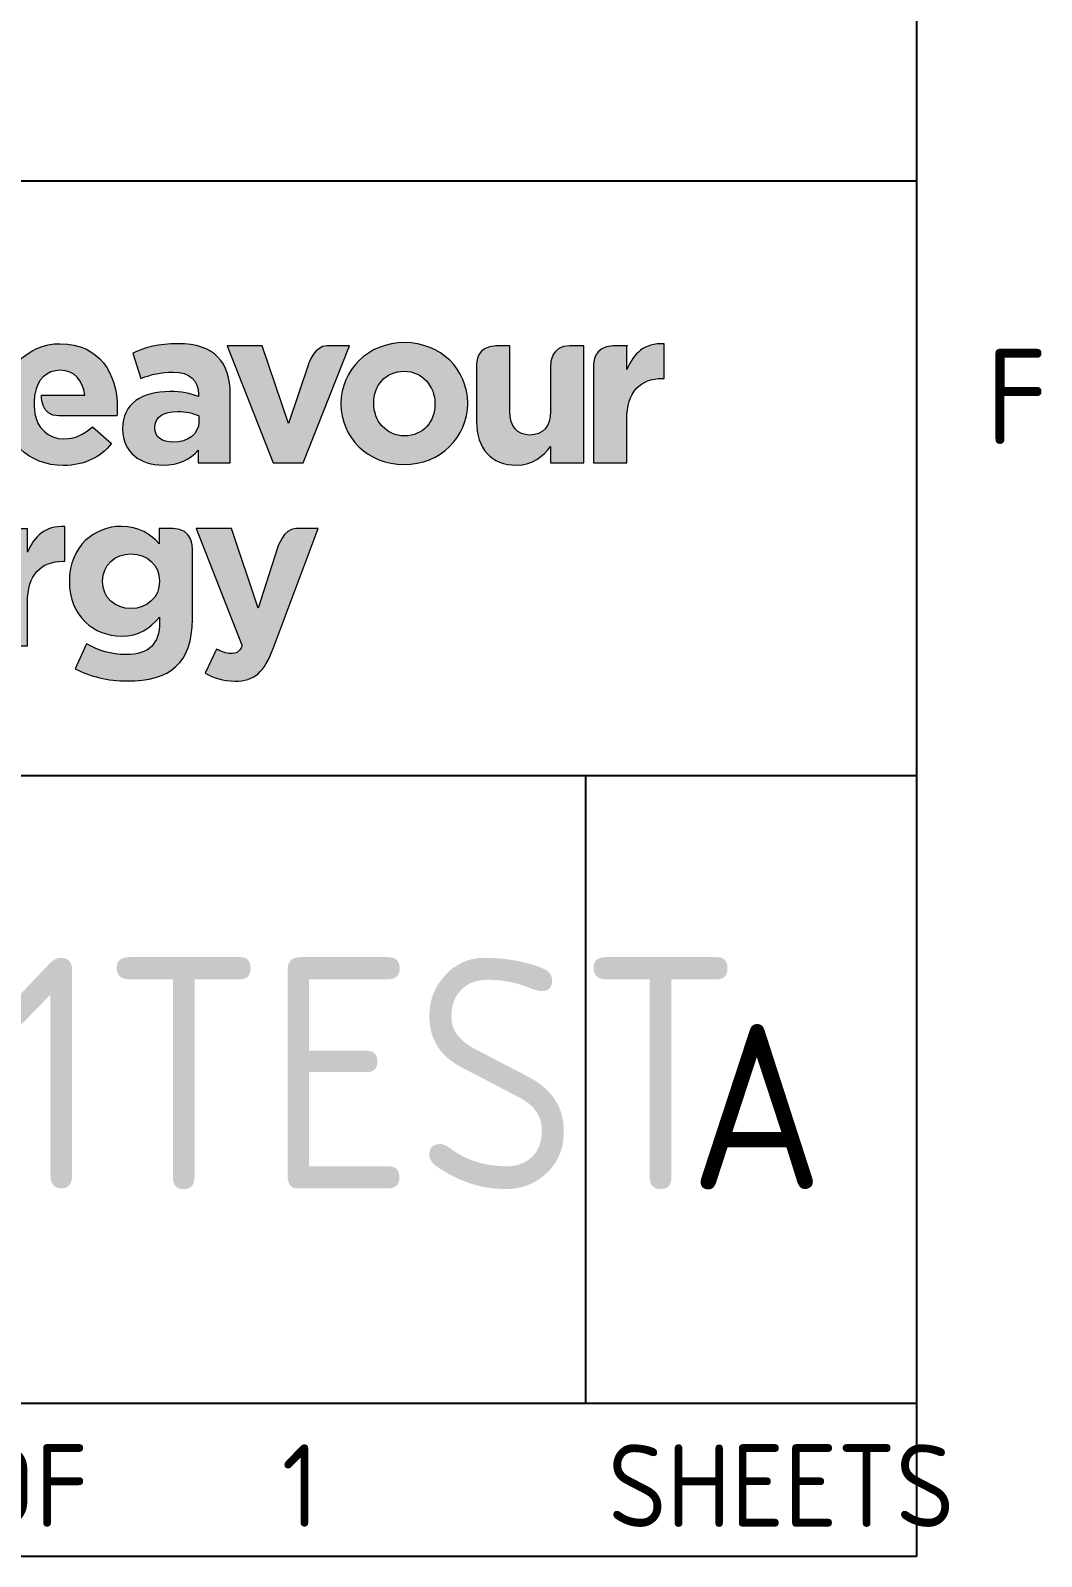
# Paper-space layout 'A3' of a CAD drawing. Header units: metres, sheet in millimetres. Extents: x -21 to 389, y -6 to 284.
# Drawn here: x 365.76 to 387.68, y 1.16 to 34.27 of the extents above; entities that cross this region are included whole.
import ezdxf
from ezdxf.enums import TextEntityAlignment as Align

# ---------------------------------------------------------------- set-up
doc = ezdxf.new("R2010")
doc.units = ezdxf.units.M
doc.layers.get('0').update_dxf_attribs({"color": 6})
doc.layers.add('Notes', color=7, linetype='Continuous')
doc.layers.add('SupportsUG_SP_EXT', color=7, linetype='Continuous')
doc.styles.add('iecISOCP', font='isocp.shx')
doc.styles.get("Standard").update_dxf_attribs({"font": 'arial.ttf'})

# ---------------------------------------------------------------- blocks, each defined once
blk = doc.blocks.new('EE_LOGO')
h = blk.add_hatch(color=7)
edge = h.paths.add_edge_path()
edge.add_spline(control_points=[(8.687, 3.89), (7.702, 3.89), (7.014, 3.094), (7.014, 2.128), (7.014, 2.128), (7.014, 2.116), (7.014, 2.116), (7.014, 1.08), (7.765, 0.367), (8.782, 0.367), (9.394, 0.367), (9.849, 0.606), (10.164, 0.998), (10.164, 0.998), (9.615, 1.484), (9.615, 1.484), (9.35, 1.238), (9.116, 1.144), (8.794, 1.137), (8.33, 1.127), (8.001, 1.494), (7.955, 1.865), (7.915, 2.185), (7.929, 2.29), (7.951, 2.43), (8.017, 2.847), (8.289, 3.12), (8.687, 3.12), (9.091, 3.12), (9.344, 2.829), (9.401, 2.4), (9.401, 2.4), (8.14, 2.4), (8.14, 2.4), (8.14, 2.4), (8.117, 1.8), (8.643, 1.8), (9.169, 1.8), (10.323, 1.8), (10.323, 1.8), (10.329, 1.888), (10.335, 1.945), (10.335, 2.04), (10.335, 2.04), (10.335, 2.052), (10.335, 2.052), (10.335, 3.012), (9.817, 3.89), (8.687, 3.89)], knot_values=[0, 0, 0, 0, 1, 1, 1, 2, 2, 2, 3, 3, 3, 4, 4, 4, 5, 5, 5, 6, 6, 6, 7, 7, 7, 8, 8, 8, 9, 9, 9, 10, 10, 10, 11, 11, 11, 12, 12, 12, 13, 13, 13, 14, 14, 14, 15, 15, 15, 16, 16, 16, 16], degree=3, periodic=0)
h = blk.add_hatch(color=7)
edge = h.paths.add_edge_path(flags=16)
edge.add_spline(control_points=[(12.693, 1.804), (12.529, 1.88), (12.315, 1.93), (12.081, 1.93), (11.67, 1.93), (11.418, 1.766), (11.418, 1.463), (11.418, 1.463), (11.418, 1.45), (11.418, 1.45), (11.418, 1.191), (11.632, 1.04), (11.942, 1.04), (12.39, 1.04), (12.693, 1.286), (12.693, 1.633), (12.693, 1.633), (12.693, 1.804), (12.693, 1.804)], knot_values=[0, 0, 0, 0, 1, 1, 1, 2, 2, 2, 3, 3, 3, 4, 4, 4, 5, 5, 5, 6, 6, 6, 6], degree=3, periodic=0)
edge = h.paths.add_edge_path()
edge.add_spline(control_points=[(12.674, 0.44), (12.674, 0.44), (12.674, 0.806), (12.674, 0.806), (12.441, 0.547), (12.119, 0.377), (11.651, 0.377), (11.014, 0.377), (10.489, 0.743), (10.489, 1.412), (10.489, 1.412), (10.489, 1.425), (10.489, 1.425), (10.489, 2.164), (11.051, 2.505), (11.853, 2.505), (12.194, 2.505), (12.441, 2.448), (12.68, 2.366), (12.68, 2.366), (12.68, 2.423), (12.68, 2.423), (12.68, 2.82), (12.434, 3.069), (11.954, 3.069), (11.588, 3.069), (11.329, 2.999), (11.02, 2.886), (11.02, 2.886), (10.78, 3.618), (10.78, 3.618), (11.152, 3.782), (11.519, 3.89), (12.093, 3.89), (13.142, 3.89), (13.603, 3.347), (13.603, 2.431), (13.603, 2.431), (13.603, 0.44), (13.603, 0.44), (13.603, 0.44), (12.674, 0.44), (12.674, 0.44)], knot_values=[0, 0, 0, 0, 1, 1, 1, 2, 2, 2, 3, 3, 3, 4, 4, 4, 5, 5, 5, 6, 6, 6, 7, 7, 7, 8, 8, 8, 9, 9, 9, 10, 10, 10, 11, 11, 11, 12, 12, 12, 13, 13, 13, 14, 14, 14, 14], degree=3, periodic=0)
h = blk.add_hatch(color=7)
edge = h.paths.add_edge_path()
edge.add_spline(control_points=[(15.712, 0.441), (15.712, 0.441), (14.841, 0.441), (14.841, 0.441), (14.841, 0.441), (13.508, 3.828), (13.508, 3.828), (13.508, 3.828), (14.525, 3.828), (14.525, 3.828), (14.525, 3.828), (15.283, 1.584), (15.283, 1.584), (15.283, 1.584), (15.86, 3.296), (15.86, 3.296), (15.86, 3.296), (16.025, 3.828), (16.404, 3.828), (16.783, 3.828), (17.044, 3.828), (17.044, 3.828), (17.044, 3.828), (15.712, 0.441), (15.712, 0.441)], knot_values=[0, 0, 0, 0, 1, 1, 1, 2, 2, 2, 3, 3, 3, 4, 4, 4, 5, 5, 5, 6, 6, 6, 7, 7, 7, 8, 8, 8, 8], degree=3, periodic=0)
h = blk.add_hatch(color=7)
edge = h.paths.add_edge_path(flags=16)
edge.add_spline(control_points=[(19.518, 2.158), (19.518, 2.657), (19.157, 3.092), (18.627, 3.092), (18.078, 3.092), (17.749, 2.669), (17.749, 2.171), (17.749, 2.171), (17.749, 2.158), (17.749, 2.158), (17.749, 1.659), (18.109, 1.223), (18.64, 1.223), (19.189, 1.223), (19.518, 1.646), (19.518, 2.145), (19.518, 2.145), (19.518, 2.158), (19.518, 2.158)], knot_values=[0, 0, 0, 0, 1, 1, 1, 2, 2, 2, 3, 3, 3, 4, 4, 4, 5, 5, 5, 6, 6, 6, 6], degree=3, periodic=0)
edge = h.paths.add_edge_path()
edge.add_spline(control_points=[(18.627, 0.396), (17.579, 0.396), (16.802, 1.173), (16.802, 2.145), (16.802, 2.145), (16.802, 2.158), (16.802, 2.158), (16.802, 3.13), (17.585, 3.92), (18.64, 3.92), (19.688, 3.92), (20.465, 3.143), (20.465, 2.171), (20.465, 2.171), (20.465, 2.158), (20.465, 2.158), (20.465, 1.185), (19.682, 0.396), (18.627, 0.396)], knot_values=[0, 0, 0, 0, 1, 1, 1, 2, 2, 2, 3, 3, 3, 4, 4, 4, 5, 5, 5, 6, 6, 6, 6], degree=3, periodic=0)
h = blk.add_hatch(color=7)
edge = h.paths.add_edge_path()
edge.add_spline(control_points=[(22.864, 0.44), (22.864, 0.44), (22.864, 0.92), (22.864, 0.92), (22.643, 0.636), (22.359, 0.377), (21.872, 0.377), (21.146, 0.377), (20.723, 0.857), (20.723, 1.633), (20.723, 1.633), (20.723, 3.221), (20.723, 3.269), (20.723, 3.317), (20.719, 3.825), (21.276, 3.825), (21.683, 3.825), (21.683, 3.825), (21.683, 3.825), (21.683, 3.825), (21.683, 1.937), (21.683, 1.937), (21.683, 1.482), (21.898, 1.248), (22.264, 1.248), (22.63, 1.248), (22.864, 1.482), (22.864, 1.937), (22.864, 1.937), (22.864, 3.204), (22.864, 3.27), (22.864, 3.338), (22.87, 3.825), (23.421, 3.825), (23.824, 3.825), (23.824, 3.825), (23.824, 3.825), (23.824, 3.825), (23.824, 0.44), (23.824, 0.44), (23.824, 0.44), (22.864, 0.44), (22.864, 0.44)], knot_values=[0, 0, 0, 0, 1, 1, 1, 2, 2, 2, 3, 3, 3, 4, 4, 4, 5, 5, 5, 6, 6, 6, 7, 7, 7, 8, 8, 8, 9, 9, 9, 10, 10, 10, 11, 11, 11, 12, 12, 12, 13, 13, 13, 14, 14, 14, 14], degree=3, periodic=0)
h = blk.add_hatch(color=7)
edge = h.paths.add_edge_path()
edge.add_spline(control_points=[(26.094, 2.884), (25.456, 2.884), (25.065, 2.499), (25.065, 1.691), (25.065, 1.691), (25.065, 0.441), (25.065, 0.441), (25.065, 0.441), (24.105, 0.441), (24.105, 0.441), (24.105, 0.441), (24.105, 3.238), (24.105, 3.269), (24.105, 3.3), (24.103, 3.825), (24.662, 3.825), (25.221, 3.825), (25.065, 3.825), (25.065, 3.825), (25.065, 3.825), (25.065, 3.143), (25.065, 3.143), (25.261, 3.611), (25.576, 3.914), (26.144, 3.889), (26.144, 3.889), (26.144, 2.884), (26.144, 2.884), (26.144, 2.884), (26.094, 2.884), (26.094, 2.884)], knot_values=[0, 0, 0, 0, 1, 1, 1, 2, 2, 2, 3, 3, 3, 4, 4, 4, 5, 5, 5, 6, 6, 6, 7, 7, 7, 8, 8, 8, 9, 9, 9, 10, 10, 10, 10], degree=3, periodic=0)
h = blk.add_hatch(color=7)
edge = h.paths.add_edge_path()
edge.add_spline(control_points=[(8.766, -2.404), (8.128, -2.404), (7.736, -2.789), (7.736, -3.598), (7.736, -3.598), (7.736, -4.848), (7.736, -4.848), (7.736, -4.848), (6.776, -4.848), (6.776, -4.848), (6.776, -4.848), (6.776, -2.05), (6.776, -2.019), (6.776, -1.989), (6.774, -1.463), (7.333, -1.463), (7.736, -1.463), (7.736, -1.463), (7.736, -1.463), (7.736, -1.463), (7.736, -2.145), (7.736, -2.145), (7.932, -1.678), (8.247, -1.375), (8.816, -1.4), (8.816, -1.4), (8.816, -2.404), (8.816, -2.404), (8.816, -2.404), (8.766, -2.404), (8.766, -2.404)], knot_values=[0, 0, 0, 0, 1, 1, 1, 2, 2, 2, 3, 3, 3, 4, 4, 4, 5, 5, 5, 6, 6, 6, 7, 7, 7, 8, 8, 8, 9, 9, 9, 10, 10, 10, 10], degree=3, periodic=0)
h = blk.add_hatch(color=7)
edge = h.paths.add_edge_path(flags=16)
edge.add_spline(control_points=[(11.557, -2.975), (11.557, -2.514), (11.198, -2.192), (10.73, -2.192), (10.263, -2.192), (9.909, -2.514), (9.909, -2.975), (9.909, -2.975), (9.909, -2.988), (9.909, -2.988), (9.909, -3.455), (10.263, -3.771), (10.73, -3.771), (11.198, -3.771), (11.557, -3.448), (11.557, -2.988), (11.557, -2.988), (11.557, -2.975), (11.557, -2.975)], knot_values=[0, 0, 0, 0, 1, 1, 1, 2, 2, 2, 3, 3, 3, 4, 4, 4, 5, 5, 5, 6, 6, 6, 6], degree=3, periodic=0)
edge = h.paths.add_edge_path()
edge.add_spline(control_points=[(10.617, -5.867), (10.067, -5.867), (9.549, -5.741), (9.12, -5.513), (9.12, -5.513), (9.448, -4.793), (9.448, -4.793), (9.796, -4.989), (10.143, -5.103), (10.592, -5.103), (11.248, -5.103), (11.557, -4.787), (11.557, -4.181), (11.557, -4.181), (11.557, -4.017), (11.557, -4.017), (11.273, -4.358), (10.964, -4.566), (10.452, -4.566), (9.663, -4.566), (8.949, -3.991), (8.949, -2.988), (8.949, -2.988), (8.949, -2.975), (8.949, -2.975), (8.949, -1.965), (9.676, -1.396), (10.452, -1.396), (10.976, -1.396), (11.286, -1.617), (11.545, -1.901), (11.545, -1.901), (11.545, -1.459), (11.545, -1.459), (11.545, -1.459), (11.545, -1.459), (11.952, -1.459), (12.509, -1.459), (12.505, -2.018), (12.505, -2.018), (12.505, -2.018), (12.505, -4.08), (12.505, -4.08), (12.505, -5.355), (11.873, -5.867), (10.617, -5.867)], knot_values=[0, 0, 0, 0, 1, 1, 1, 2, 2, 2, 3, 3, 3, 4, 4, 4, 5, 5, 5, 6, 6, 6, 7, 7, 7, 8, 8, 8, 9, 9, 9, 10, 10, 10, 11, 11, 11, 12, 12, 12, 13, 13, 13, 14, 14, 14, 15, 15, 15, 15], degree=3, periodic=0)
h = blk.add_hatch(color=7)
edge = h.paths.add_edge_path()
edge.add_spline(control_points=[(14.843, -4.923), (14.584, -5.612), (14.306, -5.871), (13.732, -5.871), (13.384, -5.871), (13.125, -5.782), (12.879, -5.637), (12.879, -5.637), (13.201, -4.942), (13.201, -4.942), (13.328, -5.018), (13.486, -5.075), (13.612, -5.075), (13.776, -5.075), (13.864, -5.025), (13.947, -4.854), (13.947, -4.854), (12.62, -1.457), (12.62, -1.457), (12.62, -1.457), (13.637, -1.457), (13.637, -1.457), (13.637, -1.457), (14.407, -3.762), (14.407, -3.762), (14.407, -3.762), (14.967, -2.015), (14.967, -2.015), (14.967, -2.015), (15.138, -1.457), (15.498, -1.457), (15.858, -1.457), (16.144, -1.457), (16.144, -1.457), (16.144, -1.457), (14.843, -4.923), (14.843, -4.923)], knot_values=[0, 0, 0, 0, 1, 1, 1, 2, 2, 2, 3, 3, 3, 4, 4, 4, 5, 5, 5, 6, 6, 6, 7, 7, 7, 8, 8, 8, 9, 9, 9, 10, 10, 10, 11, 11, 11, 12, 12, 12, 12], degree=3, periodic=0)
at = {"color": 7, "lineweight": 0}
for points, knots in [([(8.687, 3.89), (7.702, 3.89), (7.014, 3.094), (7.014, 2.128), (7.014, 2.128), (7.014, 2.116), (7.014, 2.116), (7.014, 1.08), (7.765, 0.367), (8.782, 0.367), (9.394, 0.367), (9.849, 0.606), (10.164, 0.998), (10.164, 0.998), (9.615, 1.484), (9.615, 1.484), (9.35, 1.238), (9.116, 1.144), (8.794, 1.137), (8.33, 1.127), (8.001, 1.494), (7.955, 1.865), (7.915, 2.185), (7.929, 2.29), (7.951, 2.43), (8.017, 2.847), (8.289, 3.12), (8.687, 3.12), (9.091, 3.12), (9.344, 2.829), (9.401, 2.4), (9.401, 2.4), (8.14, 2.4), (8.14, 2.4), (8.14, 2.4), (8.117, 1.8), (8.643, 1.8), (9.169, 1.8), (10.323, 1.8), (10.323, 1.8), (10.329, 1.888), (10.335, 1.945), (10.335, 2.04), (10.335, 2.04), (10.335, 2.052), (10.335, 2.052), (10.335, 3.012), (9.817, 3.89), (8.687, 3.89)], [0, 0, 0, 0, 1, 1, 1, 2, 2, 2, 3, 3, 3, 4, 4, 4, 5, 5, 5, 6, 6, 6, 7, 7, 7, 8, 8, 8, 9, 9, 9, 10, 10, 10, 11, 11, 11, 12, 12, 12, 13, 13, 13, 14, 14, 14, 15, 15, 15, 16, 16, 16, 16]), ([(12.674, 0.44), (12.674, 0.44), (12.674, 0.806), (12.674, 0.806), (12.441, 0.547), (12.119, 0.377), (11.651, 0.377), (11.014, 0.377), (10.489, 0.743), (10.489, 1.412), (10.489, 1.412), (10.489, 1.425), (10.489, 1.425), (10.489, 2.164), (11.051, 2.505), (11.853, 2.505), (12.194, 2.505), (12.441, 2.448), (12.68, 2.366), (12.68, 2.366), (12.68, 2.423), (12.68, 2.423), (12.68, 2.82), (12.434, 3.069), (11.954, 3.069), (11.588, 3.069), (11.329, 2.999), (11.02, 2.886), (11.02, 2.886), (10.78, 3.618), (10.78, 3.618), (11.152, 3.782), (11.519, 3.89), (12.093, 3.89), (13.142, 3.89), (13.603, 3.347), (13.603, 2.431), (13.603, 2.431), (13.603, 0.44), (13.603, 0.44), (13.603, 0.44), (12.674, 0.44), (12.674, 0.44)], [0, 0, 0, 0, 1, 1, 1, 2, 2, 2, 3, 3, 3, 4, 4, 4, 5, 5, 5, 6, 6, 6, 7, 7, 7, 8, 8, 8, 9, 9, 9, 10, 10, 10, 11, 11, 11, 12, 12, 12, 13, 13, 13, 14, 14, 14, 14]), ([(15.712, 0.441), (15.712, 0.441), (14.841, 0.441), (14.841, 0.441), (14.841, 0.441), (13.508, 3.828), (13.508, 3.828), (13.508, 3.828), (14.525, 3.828), (14.525, 3.828), (14.525, 3.828), (15.283, 1.584), (15.283, 1.584), (15.283, 1.584), (15.86, 3.296), (15.86, 3.296), (15.86, 3.296), (16.025, 3.828), (16.404, 3.828), (16.783, 3.828), (17.044, 3.828), (17.044, 3.828), (17.044, 3.828), (15.712, 0.441), (15.712, 0.441)], [0, 0, 0, 0, 1, 1, 1, 2, 2, 2, 3, 3, 3, 4, 4, 4, 5, 5, 5, 6, 6, 6, 7, 7, 7, 8, 8, 8, 8]), ([(18.627, 0.396), (17.579, 0.396), (16.802, 1.173), (16.802, 2.145), (16.802, 2.145), (16.802, 2.158), (16.802, 2.158), (16.802, 3.13), (17.585, 3.92), (18.64, 3.92), (19.688, 3.92), (20.465, 3.143), (20.465, 2.171), (20.465, 2.171), (20.465, 2.158), (20.465, 2.158), (20.465, 1.185), (19.682, 0.396), (18.627, 0.396)], [0, 0, 0, 0, 1, 1, 1, 2, 2, 2, 3, 3, 3, 4, 4, 4, 5, 5, 5, 6, 6, 6, 6]), ([(22.864, 0.44), (22.864, 0.44), (22.864, 0.92), (22.864, 0.92), (22.643, 0.636), (22.359, 0.377), (21.872, 0.377), (21.146, 0.377), (20.723, 0.857), (20.723, 1.633), (20.723, 1.633), (20.723, 3.221), (20.723, 3.269), (20.723, 3.317), (20.719, 3.825), (21.276, 3.825), (21.683, 3.825), (21.683, 3.825), (21.683, 3.825), (21.683, 3.825), (21.683, 1.937), (21.683, 1.937), (21.683, 1.482), (21.898, 1.248), (22.264, 1.248), (22.63, 1.248), (22.864, 1.482), (22.864, 1.937), (22.864, 1.937), (22.864, 3.204), (22.864, 3.27), (22.864, 3.338), (22.87, 3.825), (23.421, 3.825), (23.824, 3.825), (23.824, 3.825), (23.824, 3.825), (23.824, 3.825), (23.824, 0.44), (23.824, 0.44), (23.824, 0.44), (22.864, 0.44), (22.864, 0.44)], [0, 0, 0, 0, 1, 1, 1, 2, 2, 2, 3, 3, 3, 4, 4, 4, 5, 5, 5, 6, 6, 6, 7, 7, 7, 8, 8, 8, 9, 9, 9, 10, 10, 10, 11, 11, 11, 12, 12, 12, 13, 13, 13, 14, 14, 14, 14]), ([(26.094, 2.884), (25.456, 2.884), (25.065, 2.499), (25.065, 1.691), (25.065, 1.691), (25.065, 0.441), (25.065, 0.441), (25.065, 0.441), (24.105, 0.441), (24.105, 0.441), (24.105, 0.441), (24.105, 3.238), (24.105, 3.269), (24.105, 3.3), (24.103, 3.825), (24.662, 3.825), (25.221, 3.825), (25.065, 3.825), (25.065, 3.825), (25.065, 3.825), (25.065, 3.143), (25.065, 3.143), (25.261, 3.611), (25.576, 3.914), (26.144, 3.889), (26.144, 3.889), (26.144, 2.884), (26.144, 2.884), (26.144, 2.884), (26.094, 2.884), (26.094, 2.884)], [0, 0, 0, 0, 1, 1, 1, 2, 2, 2, 3, 3, 3, 4, 4, 4, 5, 5, 5, 6, 6, 6, 7, 7, 7, 8, 8, 8, 9, 9, 9, 10, 10, 10, 10]), ([(19.518, 2.158), (19.518, 2.657), (19.157, 3.092), (18.627, 3.092), (18.078, 3.092), (17.749, 2.669), (17.749, 2.171), (17.749, 2.171), (17.749, 2.158), (17.749, 2.158), (17.749, 1.659), (18.109, 1.223), (18.64, 1.223), (19.189, 1.223), (19.518, 1.646), (19.518, 2.145), (19.518, 2.145), (19.518, 2.158), (19.518, 2.158)], [0, 0, 0, 0, 1, 1, 1, 2, 2, 2, 3, 3, 3, 4, 4, 4, 5, 5, 5, 6, 6, 6, 6]), ([(12.693, 1.804), (12.529, 1.88), (12.315, 1.93), (12.081, 1.93), (11.67, 1.93), (11.418, 1.766), (11.418, 1.463), (11.418, 1.463), (11.418, 1.45), (11.418, 1.45), (11.418, 1.191), (11.632, 1.04), (11.942, 1.04), (12.39, 1.04), (12.693, 1.286), (12.693, 1.633), (12.693, 1.633), (12.693, 1.804), (12.693, 1.804)], [0, 0, 0, 0, 1, 1, 1, 2, 2, 2, 3, 3, 3, 4, 4, 4, 5, 5, 5, 6, 6, 6, 6]), ([(8.766, -2.404), (8.128, -2.404), (7.736, -2.789), (7.736, -3.598), (7.736, -3.598), (7.736, -4.848), (7.736, -4.848), (7.736, -4.848), (6.776, -4.848), (6.776, -4.848), (6.776, -4.848), (6.776, -2.05), (6.776, -2.019), (6.776, -1.989), (6.774, -1.463), (7.333, -1.463), (7.736, -1.463), (7.736, -1.463), (7.736, -1.463), (7.736, -1.463), (7.736, -2.145), (7.736, -2.145), (7.932, -1.678), (8.247, -1.375), (8.816, -1.4), (8.816, -1.4), (8.816, -2.404), (8.816, -2.404), (8.816, -2.404), (8.766, -2.404), (8.766, -2.404)], [0, 0, 0, 0, 1, 1, 1, 2, 2, 2, 3, 3, 3, 4, 4, 4, 5, 5, 5, 6, 6, 6, 7, 7, 7, 8, 8, 8, 9, 9, 9, 10, 10, 10, 10]), ([(10.617, -5.867), (10.067, -5.867), (9.549, -5.741), (9.12, -5.513), (9.12, -5.513), (9.448, -4.793), (9.448, -4.793), (9.796, -4.989), (10.143, -5.103), (10.592, -5.103), (11.248, -5.103), (11.557, -4.787), (11.557, -4.181), (11.557, -4.181), (11.557, -4.017), (11.557, -4.017), (11.273, -4.358), (10.964, -4.566), (10.452, -4.566), (9.663, -4.566), (8.949, -3.991), (8.949, -2.988), (8.949, -2.988), (8.949, -2.975), (8.949, -2.975), (8.949, -1.965), (9.676, -1.396), (10.452, -1.396), (10.976, -1.396), (11.286, -1.617), (11.545, -1.901), (11.545, -1.901), (11.545, -1.459), (11.545, -1.459), (11.545, -1.459), (11.545, -1.459), (11.952, -1.459), (12.509, -1.459), (12.505, -2.018), (12.505, -2.018), (12.505, -2.018), (12.505, -4.08), (12.505, -4.08), (12.505, -5.355), (11.873, -5.867), (10.617, -5.867)], [0, 0, 0, 0, 1, 1, 1, 2, 2, 2, 3, 3, 3, 4, 4, 4, 5, 5, 5, 6, 6, 6, 7, 7, 7, 8, 8, 8, 9, 9, 9, 10, 10, 10, 11, 11, 11, 12, 12, 12, 13, 13, 13, 14, 14, 14, 15, 15, 15, 15]), ([(14.843, -4.923), (14.584, -5.612), (14.306, -5.871), (13.732, -5.871), (13.384, -5.871), (13.125, -5.782), (12.879, -5.637), (12.879, -5.637), (13.201, -4.942), (13.201, -4.942), (13.328, -5.018), (13.486, -5.075), (13.612, -5.075), (13.776, -5.075), (13.864, -5.025), (13.947, -4.854), (13.947, -4.854), (12.62, -1.457), (12.62, -1.457), (12.62, -1.457), (13.637, -1.457), (13.637, -1.457), (13.637, -1.457), (14.407, -3.762), (14.407, -3.762), (14.407, -3.762), (14.967, -2.015), (14.967, -2.015), (14.967, -2.015), (15.138, -1.457), (15.498, -1.457), (15.858, -1.457), (16.144, -1.457), (16.144, -1.457), (16.144, -1.457), (14.843, -4.923), (14.843, -4.923)], [0, 0, 0, 0, 1, 1, 1, 2, 2, 2, 3, 3, 3, 4, 4, 4, 5, 5, 5, 6, 6, 6, 7, 7, 7, 8, 8, 8, 9, 9, 9, 10, 10, 10, 11, 11, 11, 12, 12, 12, 12]), ([(11.557, -2.975), (11.557, -2.514), (11.198, -2.192), (10.73, -2.192), (10.263, -2.192), (9.909, -2.514), (9.909, -2.975), (9.909, -2.975), (9.909, -2.988), (9.909, -2.988), (9.909, -3.455), (10.263, -3.771), (10.73, -3.771), (11.198, -3.771), (11.557, -3.448), (11.557, -2.988), (11.557, -2.988), (11.557, -2.975), (11.557, -2.975)], [0, 0, 0, 0, 1, 1, 1, 2, 2, 2, 3, 3, 3, 4, 4, 4, 5, 5, 5, 6, 6, 6, 6])]:
    blk.add_open_spline(points, degree=3, knots=knots, dxfattribs=at)
blk = doc.blocks.new('A3_FRAME_TITLE')
at = {"layer": 'Notes', "color": 3}
for p, q in [((415.334, 280.834), (415.334, 1.163)), ((365.173, 18.106), (415.334, 18.106)), ((408.168, 4.491), (408.168, 18.106)), ((376.639, 4.491), (415.334, 4.491)), ((415.334, 1.163), (103.876, 1.163))]:
    blk.add_line(p, q, dxfattribs=at)
at = {"layer": 'Notes', "color": 3, "linetype": 'Continuous'}
blk.add_line((103.876, 31.005), (415.334, 31.005), dxfattribs=at)
at = {"xscale": 0.75, "yscale": 0.75, "zscale": 0.75}
blk.add_blockref('EE_LOGO', (390.254, 24.556), dxfattribs=at)
blk.add_attdef('DRAFT_NUM', (27.061, 14.799), '', height=2.064, rotation=90)
at = {"layer": 'Notes', "color": 7, "style": 'iecISOCP'}
blk.add_text('F', height=2.064, dxfattribs=at).set_placement((416.848, 26.325), align=Align.MIDDLE_LEFT)
blk.add_text('SHEET No         OF           SHEETS', height=1.79146, dxfattribs=at).set_placement((395.986, 2.7), align=Align.MIDDLE_CENTER)
at = {"layer": 'Notes', "color": 7, "style": 'iecISOCP', "flags": 8}
blk.add_attdef('VERSION_NO', text='', height=1.8, rotation=90, dxfattribs=at).set_placement((102.126, 28.135), align=Align.MIDDLE_CENTER)
at = {"layer": 'Notes', "color": 7, "style": 'iecISOCP'}
for tag, p in [('IE_NUM', (193.416, 27.926)), ('CAP_NO', (193.608, 24.109)), ('scale', (226.876, 20.935)), ('GEN_WO', (151.511, 19.601)), ('HV_SWITCH', (193.57, 19.601)), ('OH_WO', (151.357, 15.747)), ('GIS_MAP_No', (193.416, 15.747)), ('DRAWN', (224.73, 14.747)), ('UG_WO', (151.511, 11.276)), ('UBD_REF', (193.57, 11.276)), ('DATE', (224.489, 8.978)), ('SUB_WO', (151.511, 7.114)), ('HV_OP_DIAG', (193.57, 7.114)), ('DESIGN', (255.121, 3.442)), ('CHD', (224.489, 2.882)), ('LGA', (193.57, 2.643))]:
    blk.add_attdef(tag, p, '', height=1.791, dxfattribs=at)
at = {"layer": 'Notes', "style": 'iecISOCP'}
for tag, p in [('T1', (315.054, 25.098)), ('T2', (315.054, 21.43)), ('T3', (315.054, 17.541)), ('T4', (315.017, 13.835)), ('T5', (315.017, 9.947)), ('T6', (315.017, 6.175))]:
    blk.add_attdef(tag, text='', height=2.508, dxfattribs=at).set_placement(p, align=Align.CENTER)
at = {"layer": 'Notes', "color": 4, "style": 'iecISOCP'}
blk.add_attdef('NUM', text='', height=5.016, dxfattribs=at).set_placement((392.792, 9.133), align=Align.CENTER)
at = {"layer": 'Notes', "color": 1, "style": 'iecISOCP'}
blk.add_attdef('REV', text='', height=3.583, dxfattribs=at).set_placement((411.87, 9.133), align=Align.CENTER)
at = {"layer": 'Notes', "color": 7, "style": 'iecISOCP'}
for tag, p in [('NS', (391.913, 2.7)), ('SHTS', (401.975, 2.7))]:
    blk.add_attdef(tag, text='', height=1.791, dxfattribs=at).set_placement(p, align=Align.MIDDLE)
at = {"layer": 'Notes', "style": 'iecISOCP'}
blk.add_attdef('ExportID', (14.329, -5.538), '', height=2, dxfattribs=at)
at = {"layer": 'Notes', "style": 'iecISOCP', "flags": 1}
for tag, p in [('ExportAreaOfInterest', (160.683, -14.825)), ('ExportUserName', (109.314, -15.232)), ('GIS_SUCCESS', (190.532, -15.153)), ('ProjectType', (15.087, -15.537)), ('ProjectNumber', (32.054, -15.536)), ('DrawingNumber', (51.043, -15.391)), ('ProjectDescription', (70.611, -15.536)), ('ExportDate', (94.668, -15.394)), ('DesignerCompanyName', (130.305, -15.394)), ('CAD_SUCCESS', (208.642, -15.537)), ('ExportCategories', (251.442, -15.495)), ('Comments', (237.689, -15.584))]:
    blk.add_attdef(tag, p, '', height=1, dxfattribs=at)
at = {"layer": 'Notes', "color": 7, "style": 'iecISOCP', "flags": 1}
blk.add_attdef('DEPOTCODE', (227.582, -15.489), '', height=1, dxfattribs=at)

psp = doc.layouts.new('A3')

# ---------------------------------------------------------------- block references
at = {"layer": 'SupportsUG_SP_EXT'}
ref = psp.add_blockref('A3_FRAME_TITLE', (-30.367, 0), dxfattribs=at)
ref.add_attrib('NUM', '20180821TEST', dxfattribs={"layer": 'Notes', "color": 4, "height": 5.01608, "style": 'iecISOCP'}).set_placement((362.425, 9.133), align=Align.CENTER)
ref.add_attrib('REV', 'A', dxfattribs={"layer": 'Notes', "color": 1, "height": 3.583, "style": 'iecISOCP'}).set_placement((381.503, 9.133), align=Align.CENTER)
ref.add_attrib('SHTS', '1', dxfattribs={"layer": 'Notes', "color": 7, "height": 1.791, "style": 'iecISOCP'}).set_placement((371.608, 2.7), align=Align.MIDDLE)

doc.saveas('drawing.dxf')
